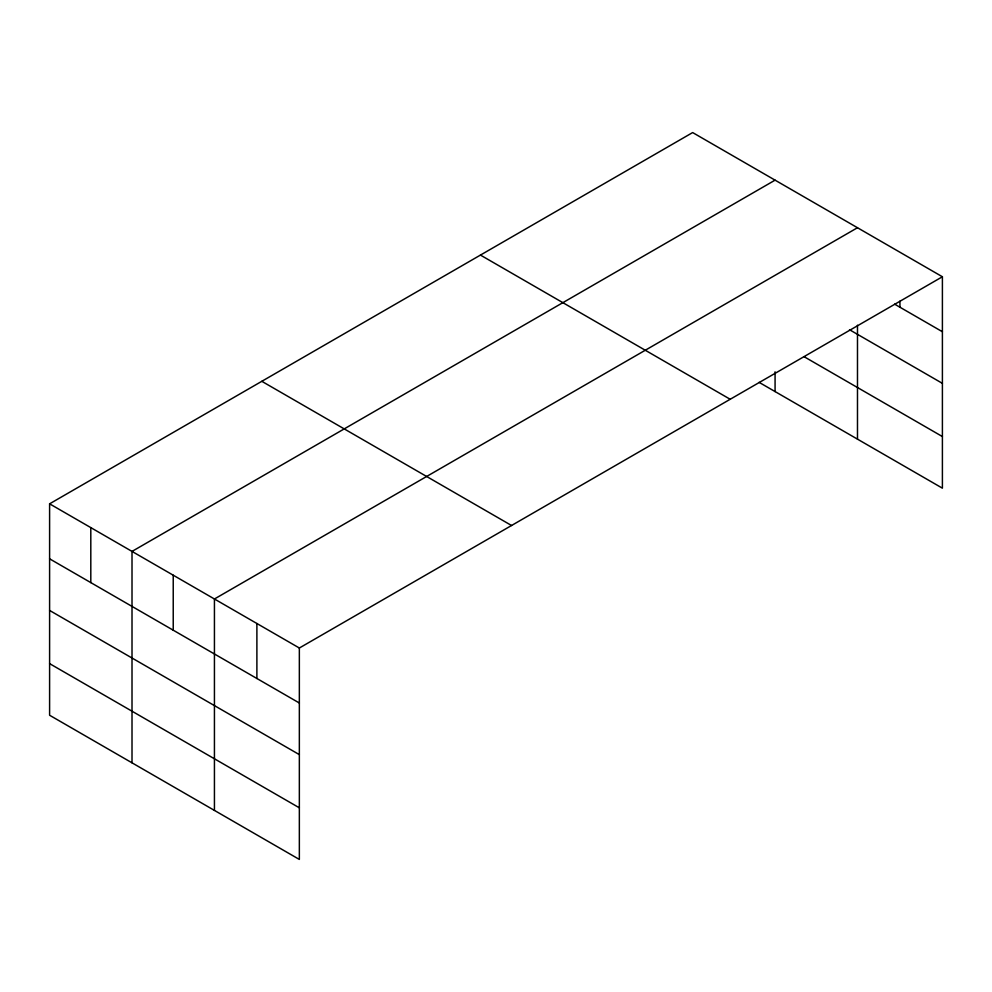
<?xml version="1.0" encoding="UTF-8"?>
<svg xmlns="http://www.w3.org/2000/svg" width="992" height="992" viewBox="0 0 992 992"><rect width="100%" height="100%" fill="white"/><g stroke="black" fill="none" stroke-linecap="round" stroke-linejoin="round"><path stroke-width="1.49" d="M942.4 276.756L692.652 132.568L49.6 503.824L49.6 715.244L299.348 859.432L299.348 648.012L942.4 276.756L942.4 488.176L759.116 382.354M857.485 325.227L857.485 439.146M775.074 180.147L132.01 551.416L132.01 762.823M857.485 227.726L214.433 598.994L214.433 810.414M894.635 304.16L942.4 331.737M849.512 329.728L942.4 383.358M804.314 356.822L942.4 436.554M480.45 255.08L730.186 399.268M261.814 381.312L511.55 525.5M49.6 503.824L299.348 648.012M49.6 558.818L299.348 703.006M49.6 610.44L299.348 754.627M49.6 663.623L299.348 807.81M899.942 301.122L899.942 307.222M775.074 371.826L775.074 391.567M256.891 623.509L256.891 678.491M173.228 575.199L173.228 630.193M90.805 527.62L90.805 582.602"/></g></svg>
